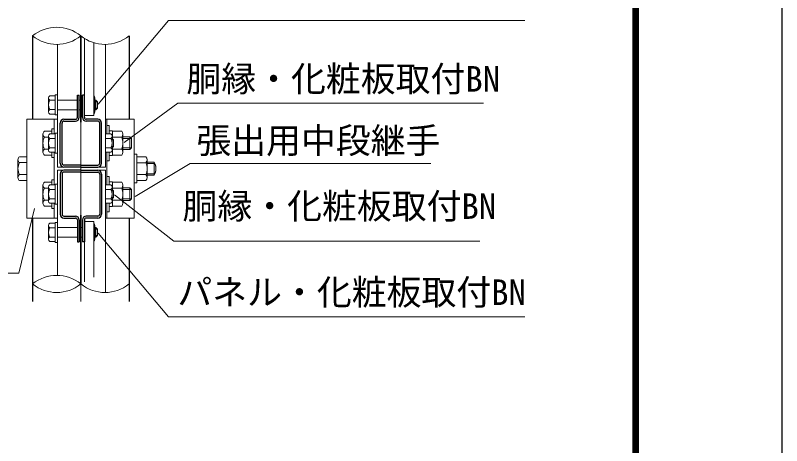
# Model space of a CAD drawing. Units: millimetres, scale not verified. Extents: x -4200 to 4200, y -2970 to 2970.
# Drawn here: x 2758 to 4200, y -540 to 270 of the extents above; entities that cross this region are included whole.
import ezdxf
from ezdxf.enums import TextEntityAlignment as Align

# ---------------------------------------------------------------- set-up
doc = ezdxf.new("R2010")
doc.units = ezdxf.units.MM
doc.header["$LTSCALE"] = 10
doc.linetypes.add('USER1', pattern=[50.8, 31.75, -6.35, 6.35, -6.35])
for name, color, linetype, lineweight in [('0-0_D-TTL', 7, 'Continuous', 25), ('0-2_D-STR1', 1, 'Continuous', 25), ('0-3_D-STR3', 3, 'Continuous', 13), ('0-4_D-BMK', 2, 'USER1', 13), ('0-5_D-STR-DIM', 7, 'Continuous', 13), ('0-B_D-STR-TXT', 7, 'Continuous', 13), ('0-E_D-STR2', 7, 'Continuous', 13)]:
    doc.layers.add(name, color=color, linetype=linetype, lineweight=lineweight)
doc.styles.add('ＭＳ ゴシック', font='')
doc.styles.get('ＭＳ ゴシック').set_extended_font_data('MS Gothic')

msp = doc.modelspace()

# ---------------------------------------------------------------- linework, layer by layer
at = {"layer": '0-0_D-TTL', "color": 2}
msp.add_lwpolyline([(-4200, 2970), (4200, 2970), (4200, -2970), (-4200, -2970)], close=True, dxfattribs=at)
at = {"layer": '0-0_D-TTL'}
for points in [[(-3930, 2750), (3930, 2750), (3930, -2750), (-3930, -2750)], [(-3927.5, 2747.5), (3927.5, 2747.5), (3927.5, -2747.5), (-3927.5, -2747.5)], [(-3925, 2745), (3925, 2745), (3925, -2745), (-3925, -2745)], [(-3922.5, 2742.5), (3922.5, 2742.5), (3922.5, -2742.5), (-3922.5, -2742.5)], [(-3920, 2740), (3920, 2740), (3920, -2740), (-3920, -2740)]]:
    msp.add_lwpolyline(points, close=True, dxfattribs=at)
at = {"layer": '0-2_D-STR1'}
for p, q in [((2790.83, 231.4), (2790.83, 74.4)), ((2972.33, 231.4), (2972.33, 74.4)), ((2878.58, 78), (2878.58, 119.4)), ((2884.58, 78), (2884.58, 119.4)), ((2888.18, 119.4), (2884.58, 119.4)), ((2888.18, 78), (2888.18, 119.4)), ((2849.78, 74.4), (2871.38, 74.4)), ((2913.38, 74.4), (2891.78, 74.4)), ((2842.58, -8.4), (2842.58, 67.2)), ((2846.18, -8.4), (2846.18, 67.2)), ((2849.78, 70.8), (2871.38, 70.8)), ((2913.38, 70.8), (2891.78, 70.8)), ((2916.98, -8.4), (2916.98, 67.2)), ((2920.58, -8.4), (2920.58, 67.2)), ((2881.58, -12), (2849.78, -12)), ((2881.58, -12), (2913.38, -12)), ((2842.58, -28.8), (2842.58, -104.4)), ((2846.18, -28.8), (2846.18, -104.4)), ((2881.58, -15.6), (2849.78, -15.6)), ((2881.58, -21.6), (2849.78, -21.6)), ((2881.58, -25.2), (2849.78, -25.2)), ((2881.58, -15.6), (2913.38, -15.6)), ((2881.58, -21.6), (2913.38, -21.6)), ((2881.58, -25.2), (2913.38, -25.2)), ((2916.98, -28.8), (2916.98, -104.4)), ((2920.58, -28.8), (2920.58, -104.4)), ((2790.83, -111.6), (2790.83, -268.6)), ((2849.78, -108), (2871.38, -108)), ((2849.78, -111.6), (2871.38, -111.6)), ((2878.58, -115.2), (2878.58, -156.6)), ((2884.58, -115.2), (2884.58, -156.6)), ((2888.18, -115.2), (2888.18, -156.6)), ((2913.38, -108), (2891.78, -108)), ((2913.38, -111.6), (2891.78, -111.6)), ((2972.33, -111.6), (2972.33, -268.6)), ((2888.18, -156.6), (2884.58, -156.6))]:
    msp.add_line(p, q, dxfattribs=at)
for points in [[(2874.98, 78), (2874.98, 119.4), (2878.58, 119.4)], [(2874.98, -115.2), (2874.98, -156.6), (2878.58, -156.6)]]:
    msp.add_lwpolyline(points, dxfattribs=at)
for centre, radius, start, end in [((2849.78, 67.2), 7.2, 90, 180), ((2871.38, 78), 3.6, 270, 0), ((2871.38, 78), 7.2, 270, 0), ((2891.78, 78), 7.2, 180, 270), ((2891.78, 78), 3.6, 180, 270), ((2913.38, 67.2), 7.2, 0, 90), ((2849.78, 67.2), 3.6, 90, 180), ((2913.38, 67.2), 3.6, 0, 90), ((2849.78, -8.4), 7.2, 180, 270), ((2849.78, -8.4), 3.6, 180, 270), ((2913.38, -8.4), 7.2, 270, 0), ((2913.38, -8.4), 3.6, 270, 0), ((2849.78, -28.8), 7.2, 90, 180), ((2849.78, -28.8), 3.6, 90, 180), ((2913.38, -28.8), 7.2, 0, 90), ((2913.38, -28.8), 3.6, 0, 90), ((2849.78, -104.4), 7.2, 180, 270), ((2849.78, -104.4), 3.6, 180, 270), ((2871.38, -115.2), 7.2, 0, 90), ((2871.38, -115.2), 3.6, 0, 90), ((2891.78, -115.2), 7.2, 90, 180), ((2891.78, -115.2), 3.6, 90, 180), ((2913.38, -104.4), 7.2, 270, 0), ((2913.38, -104.4), 3.6, 270, 0)]:
    msp.add_arc(centre, radius, start, end, dxfattribs=at)
at = {"layer": '0-3_D-STR3'}
for p, q in [((2927.78, 215.34), (2927.78, -15.6)), ((2823.44, 118.65), (2832.98, 118.65)), ((2832.98, 120.15), (2832.98, 82.65)), ((2832.98, 120.15), (2837.78, 120.15)), ((2832.98, 118.65), (2832.98, 84.15)), ((2832.98, 118.65), (2832.98, 84.15)), ((2837.78, 120.15), (2837.78, 82.65)), ((2837.78, 118.65), (2837.78, 84.15)), ((2888.18, 119.4), (2888.18, 120.15)), ((2820.98, 114.39), (2820.98, 88.41)), ((2823.44, 110.14), (2832.98, 110.14)), ((2837.78, 110.4), (2874.98, 110.4)), ((2878.58, 110.4), (2880.98, 110.4)), ((2882.18, 110.4), (2884.58, 110.4)), ((2907.98, 88.41), (2907.98, 114.39)), ((2907.98, 110.4), (2909.78, 110.4)), ((2907.98, 107.4), (2912.78, 107.4)), ((2909.78, 92.4), (2909.78, 110.4)), ((2912.78, 107.4), (2909.78, 110.4)), ((2912.78, 95.4), (2912.78, 107.4)), ((2823.44, 92.67), (2832.98, 92.67)), ((2837.78, 92.4), (2874.98, 92.4)), ((2878.58, 92.4), (2880.98, 92.4)), ((2882.18, 92.4), (2884.58, 92.4)), ((2907.98, 92.4), (2909.78, 92.4)), ((2912.78, 95.4), (2909.78, 92.4)), ((2837.78, 74.4), (2779.73, 74.4)), ((2823.44, 84.15), (2832.98, 84.15)), ((2831.48, 74.4), (2831.48, 46.65)), ((2832.98, 82.65), (2837.78, 82.65)), ((2930.18, 74.4), (2930.18, 46.65)), ((2930.18, 62.4), (2934.98, 62.4)), ((2930.18, 62.4), (2934.98, 62.4)), ((2934.98, 46.65), (2934.98, 62.4)), ((2810.18, 46.29), (2810.18, 12.52)), ((2813.42, 51.9), (2826.68, 51.9)), ((2823.44, 46.65), (2832.98, 46.65)), ((2826.68, 56.4), (2826.68, 46.65)), ((2831.48, 56.4), (2826.68, 56.4)), ((2832.98, 48.15), (2832.98, 10.65)), ((2832.98, 48.15), (2837.78, 48.15)), ((2832.98, 46.65), (2832.98, 12.15)), ((2832.98, 46.65), (2832.98, 12.15)), ((2832.98, 46.65), (2832.98, 12.15)), ((2837.78, 48.15), (2837.78, 10.65)), ((2837.78, 46.65), (2837.78, 12.15)), ((2937.92, 46.65), (2927.78, 46.65)), ((2934.98, 52.5), (2940.98, 52.5)), ((2937.38, 52.5), (2940.98, 52.5)), ((2940.98, 46.65), (2940.98, 52.5)), ((2940.98, 37.61), (2940.98, 52.5)), ((2940.98, 51.9), (2958.38, 51.9)), ((2960.48, 46.74), (2960.48, 12.1)), ((2813.42, 40.68), (2820.98, 40.68)), ((2820.98, 42.39), (2820.98, 16.41)), ((2823.44, 38.14), (2832.98, 38.14)), ((2937.92, 38.14), (2927.78, 38.14)), ((2940.38, 42.39), (2940.38, 16.41)), ((2940.38, 38.21), (2942.78, 35.81)), ((2940.98, 40.65), (2958.38, 40.65)), ((2973.68, 41.4), (2960.48, 41.4)), ((2960.48, 38.4), (2976.68, 38.4)), ((2973.68, 41.4), (2976.68, 38.4)), ((2973.68, 41.4), (2973.68, 17.4)), ((2976.68, 38.4), (2976.68, 20.4)), ((2813.42, 18.13), (2820.98, 18.13)), ((2823.44, 20.67), (2832.98, 20.67)), ((2937.92, 20.67), (2927.78, 20.67)), ((2940.38, 23), (2942.78, 23)), ((2940.38, 20.6), (2942.78, 23)), ((2940.98, 6.3), (2940.98, 21.2)), ((2940.98, 18.15), (2958.38, 18.15)), ((2960.48, 20.4), (2976.68, 20.4)), ((2973.68, 17.4), (2960.48, 17.4)), ((2973.68, 17.4), (2976.68, 20.4)), ((2766.47, 3.9), (2779.73, 3.9)), ((2813.42, 6.9), (2826.68, 6.9)), ((2823.44, 12.15), (2832.98, 12.15)), ((2826.68, 12.15), (2826.68, 2.4)), ((2831.48, 2.4), (2826.68, 2.4)), ((2831.48, 12.15), (2831.48, -49.35)), ((2832.98, 10.65), (2837.78, 10.65)), ((2937.92, 12.15), (2927.78, 12.15)), ((2930.18, 12.15), (2930.18, -49.35)), ((2934.98, -3.6), (2934.98, 12.15)), ((2934.98, 6.3), (2940.98, 6.3)), ((2937.38, 6.3), (2940.98, 6.3)), ((2940.98, 6.3), (2940.98, 12.15)), ((2940.98, 6.9), (2958.38, 6.9)), ((2981.93, 8.4), (2981.93, -45.6)), ((2986.73, 3.9), (2986.73, -41.1)), ((2986.73, 3.9), (3004.13, 3.9)), ((2763.23, -1.71), (2763.23, -35.48)), ((2766.47, -7.32), (2779.73, -7.32)), ((2930.18, -3.6), (2934.98, -3.6)), ((2986.73, -7.35), (3004.13, -7.35)), ((3006.23, -1.26), (3006.23, -35.9)), ((3006.23, -6.6), (3019.73, -6.6)), ((3006.23, -8.63), (3020.7, -8.63)), ((3019.73, -6.6), (3019.73, -30.6)), ((2831.48, -21.6), (2831.48, -49.35)), ((2837.78, -21.6), (2927.78, -21.6)), ((2837.78, -21.6), (2837.78, -219.64)), ((2927.78, -21.6), (2927.78, -251.77)), ((3006.23, -28.57), (3020.7, -28.57)), ((2766.47, -29.87), (2779.73, -29.87)), ((2766.47, -41.1), (2779.73, -41.1)), ((2826.68, -39.6), (2826.68, -49.35)), ((2831.48, -39.6), (2826.68, -39.6)), ((2930.18, -33.6), (2934.98, -33.6)), ((2930.18, -33.6), (2934.98, -33.6)), ((2934.98, -49.35), (2934.98, -33.6)), ((2986.73, -29.85), (3004.13, -29.85)), ((2986.73, -41.1), (3004.13, -41.1)), ((3006.23, -30.6), (3019.73, -30.6)), ((2810.18, -49.71), (2810.18, -83.48)), ((2813.42, -44.1), (2826.68, -44.1)), ((2813.42, -55.32), (2820.98, -55.32)), ((2820.98, -53.61), (2820.98, -79.59)), ((2823.44, -49.35), (2832.98, -49.35)), ((2832.98, -47.85), (2832.98, -85.35)), ((2832.98, -47.85), (2837.78, -47.85)), ((2832.98, -49.35), (2832.98, -83.85)), ((2832.98, -49.35), (2832.98, -83.85)), ((2832.98, -49.35), (2832.98, -83.85)), ((2837.78, -47.85), (2837.78, -85.35)), ((2837.78, -49.35), (2837.78, -83.85)), ((2937.92, -49.35), (2927.78, -49.35)), ((2934.98, -43.5), (2940.98, -43.5)), ((2937.38, -43.5), (2940.98, -43.5)), ((2940.38, -53.61), (2940.38, -79.59)), ((2940.98, -49.35), (2940.98, -43.5)), ((2940.98, -58.39), (2940.98, -43.5)), ((2940.98, -44.1), (2958.38, -44.1)), ((2940.98, -55.35), (2958.38, -55.35)), ((2960.48, -49.26), (2960.48, -83.9)), ((2973.68, -54.6), (2960.48, -54.6)), ((2960.48, -57.6), (2976.68, -57.6)), ((2973.68, -54.6), (2976.68, -57.6)), ((2973.68, -54.6), (2973.68, -78.6)), ((2976.68, -57.6), (2976.68, -75.6)), ((2986.73, -45.6), (2981.93, -45.6)), ((2823.44, -57.86), (2832.98, -57.86)), ((2937.92, -57.86), (2927.78, -57.86)), ((2940.38, -57.79), (2942.78, -60.19)), ((2813.42, -77.87), (2820.98, -77.87)), ((2823.44, -75.33), (2832.98, -75.33)), ((2823.44, -83.85), (2832.98, -83.85)), ((2826.68, -83.85), (2826.68, -93.6)), ((2831.48, -83.85), (2831.48, -111.6)), ((2831.48, -83.85), (2831.48, -111.6)), ((2832.98, -85.35), (2837.78, -85.35)), ((2937.92, -75.33), (2927.78, -75.33)), ((2937.92, -83.85), (2927.78, -83.85)), ((2930.18, -83.85), (2930.18, -111.6)), ((2934.98, -99.6), (2934.98, -83.85)), ((2940.38, -73), (2942.78, -73)), ((2940.38, -75.4), (2942.78, -73)), ((2940.98, -89.7), (2940.98, -74.8)), ((2940.98, -77.85), (2958.38, -77.85)), ((2940.98, -89.7), (2940.98, -83.85)), ((2960.48, -75.6), (2976.68, -75.6)), ((2973.68, -78.6), (2960.48, -78.6)), ((2973.68, -78.6), (2976.68, -75.6)), ((2813.42, -89.1), (2826.68, -89.1)), ((2831.48, -93.6), (2826.68, -93.6)), ((2930.18, -99.6), (2934.98, -99.6)), ((2934.98, -89.7), (2940.98, -89.7)), ((2937.38, -89.7), (2940.98, -89.7)), ((2940.98, -89.1), (2958.38, -89.1)), ((2981.93, -111.6), (2927.78, -111.6)), ((2820.98, -125.61), (2820.98, -151.59)), ((2823.44, -121.35), (2832.98, -121.35)), ((2832.98, -119.85), (2832.98, -157.35)), ((2832.98, -119.85), (2837.78, -119.85)), ((2832.98, -121.35), (2832.98, -155.85)), ((2832.98, -121.35), (2832.98, -155.85)), ((2837.78, -119.85), (2837.78, -157.35)), ((2837.78, -121.35), (2837.78, -155.85)), ((2837.78, -129.6), (2874.98, -129.6)), ((2878.58, -129.6), (2880.98, -129.6)), ((2882.18, -129.6), (2884.58, -129.6)), ((2907.98, -125.61), (2907.98, -151.59)), ((2907.98, -129.6), (2909.78, -129.6)), ((2909.78, -129.6), (2909.78, -147.6)), ((2912.78, -132.6), (2909.78, -129.6)), ((2823.44, -129.86), (2832.98, -129.86)), ((2912.78, -132.6), (2912.78, -144.6)), ((2823.44, -147.33), (2832.98, -147.33)), ((2823.44, -155.85), (2832.98, -155.85)), ((2832.98, -157.35), (2837.78, -157.35)), ((2837.78, -147.6), (2874.98, -147.6)), ((2878.58, -147.6), (2880.98, -147.6)), ((2882.18, -147.6), (2884.58, -147.6)), ((2888.18, -156.6), (2888.18, -157.35)), ((2907.98, -144.6), (2912.78, -144.6)), ((2907.98, -147.6), (2909.78, -147.6)), ((2912.78, -144.6), (2909.78, -147.6))]:
    msp.add_line(p, q, dxfattribs=at)
for points in [[(2906.17, 218.39), (2906.17, 81.15), (2888.18, 81.15), (2888.18, 226.65)], [(2837.78, 215.34), (2837.78, -15.6), (2927.78, -15.6)], [(2907.98, 95.4), (2912.78, 95.4), (2912.78, 107.4)], [(2837.78, 74.4), (2779.73, 74.4), (2779.73, -111.6), (2837.78, -111.6)], [(2927.78, 74.4), (2981.93, 74.4), (2981.93, -111.6)], [(2940.38, 35.81), (2942.78, 35.81), (2942.78, 23)], [(2986.73, -45.6), (2986.73, 8.4), (2981.93, 8.4)], [(2940.38, -60.19), (2942.78, -60.19), (2942.78, -73)], [(2906.17, -223.05), (2906.17, -118.35), (2888.18, -118.35), (2888.18, -231.72)], [(2907.98, -132.6), (2912.78, -132.6), (2912.78, -144.6)]]:
    msp.add_lwpolyline(points, dxfattribs=at)
for centre, radius, start, end in [((2825.9, 114.39), 4.92, 120, 240), ((2903.06, 114.39), 4.92, 309.18902, 50.81098), ((2837.71, 101.4), 16.73, 148.543, 211.457), ((2891.25, 101.4), 16.73, 333.09988, 26.90012), ((2825.9, 88.41), 4.92, 120, 240), ((2903.06, 88.41), 4.92, 309.18902, 50.81098), ((2816.66, 46.29), 6.48, 120, 240), ((2825.9, 42.39), 4.92, 120, 240), ((2935.46, 42.39), 4.92, 300, 60), ((2951.95, 46.28), 8.55, 318.83491, 41.16509), ((2831.42, 29.4), 21.24, 147.93138, 212.06862), ((2837.71, 29.4), 16.73, 148.543, 211.457), ((2923.65, 29.4), 16.73, 328.543, 31.457), ((2929.3, 29.4), 31.18, 338.85295, 21.14705), ((2816.66, 12.52), 6.48, 120, 240), ((2825.9, 16.41), 4.92, 120, 240), ((2935.46, 16.41), 4.92, 300, 60), ((2951.94, 12.53), 8.55, 318.86505, 41.13495), ((2769.71, -1.71), 6.48, 120, 240), ((2997.7, -1.72), 8.55, 318.83491, 41.16509), ((2784.47, -18.6), 21.24, 147.93138, 212.06862), ((2975.05, -18.6), 31.18, 338.85295, 21.14705), ((2997.23, -18.6), 25.5, 331.92751, 28.07249), ((2997.23, -18.6), 25.5, 340.25008, 19.74992), ((2769.71, -35.48), 6.48, 120, 240), ((2997.69, -35.47), 8.55, 318.86505, 41.13495), ((2816.66, -49.71), 6.48, 120, 240), ((2831.42, -66.6), 21.24, 147.93138, 212.06862), ((2825.9, -53.61), 4.92, 120, 240), ((2935.46, -53.61), 4.92, 300, 60), ((2951.95, -49.72), 8.55, 318.83491, 41.16509), ((2929.3, -66.6), 31.18, 338.85295, 21.14705), ((2837.71, -66.6), 16.73, 148.543, 211.457), ((2923.65, -66.6), 16.73, 328.543, 31.457), ((2816.66, -83.48), 6.48, 120, 240), ((2825.9, -79.59), 4.92, 120, 240), ((2935.46, -79.59), 4.92, 300, 60), ((2951.94, -83.47), 8.55, 318.86505, 41.13495), ((2825.9, -125.61), 4.92, 120, 240), ((2903.06, -125.61), 4.92, 309.18902, 50.81098), ((2837.71, -138.6), 16.73, 148.543, 211.457), ((2891.25, -138.6), 16.73, 333.09988, 26.90012), ((2825.9, -151.59), 4.92, 120, 240), ((2903.06, -151.59), 4.92, 309.18902, 50.81098)]:
    msp.add_arc(centre, radius, start, end, dxfattribs=at)
at = {"layer": '0-4_D-BMK'}
for p, q in [((2881.58, 231.4), (2881.58, -236.65)), ((2881.58, 231.4), (2881.58, -236.65)), ((2881.58, -268.6), (2881.58, 231.4)), ((2881.58, -268.6), (2881.58, 231.4))]:
    msp.add_line(p, q, dxfattribs=at)
at = {"layer": '0-5_D-STR-DIM'}
for centre, start, end in [((2836.21, 175.42), 50.97549, 129.02451), ((2836.21, 287.39), 230.97549, 309.02451), ((2926.96, 287.39), 230.97549, 309.02451), ((2836.21, -291.68), 50.97549, 129.02451), ((2836.21, -179.71), 230.97549, 309.02451), ((2926.96, -179.71), 230.97549, 309.02451)]:
    msp.add_arc(centre, 72.06, start, end, dxfattribs=at)
at = {"layer": '0-B_D-STR-TXT'}
for p, q in [((3046.58, 260.41), (2914.07, 102.93)), ((3046.58, 260.41), (3717, 260.41)), ((3063.79, 104.45), (2963.29, 30.59)), ((3063.79, 104.45), (3639.32, 104.45)), ((3087.07, -9.02), (2983.65, -70.85)), ((3087.07, -9.02), (3539.95, -9.02)), ((3056.48, -155.39), (2945.18, -67.82)), ((2765.16, -215.29), (2794.69, -93.78)), ((3046.58, -297.61), (2914.07, -140.13)), ((3056.48, -155.39), (3632.01, -155.39)), ((2765.16, -215.29), (2352.66, -215.29)), ((3046.58, -297.61), (3717, -297.61))]:
    msp.add_line(p, q, dxfattribs=at)
at = {"layer": '0-E_D-STR2'}
for p, q in [((2880.98, 69.15), (2880.98, 230.92)), ((2882.18, 69.15), (2882.18, 230.92)), ((2882.18, 69.15), (2880.98, 69.15)), ((2880.98, -106.35), (2880.98, -236.18)), ((2882.18, -106.35), (2880.98, -106.35)), ((2882.18, -106.35), (2882.18, -237.11))]:
    msp.add_line(p, q, dxfattribs=at)

# ---------------------------------------------------------------- texts
at = {"layer": '0-B_D-STR-TXT', "style": 'ＭＳ ゴシック'}
for s, p in [('胴縁・化粧板取付BN', (3080.11, 111.95)), ('張出用中段継手', (3098.87, -4.15)), ('胴縁・化粧板取付BN', (3072.8, -127.5)), ('パネル・化粧板取付BN', (3063.15, -289.57))]:
    msp.add_text(s, height=48.09, dxfattribs=at).set_placement(p, align=Align.BOTTOM_LEFT)

doc.saveas('drawing.dxf')
